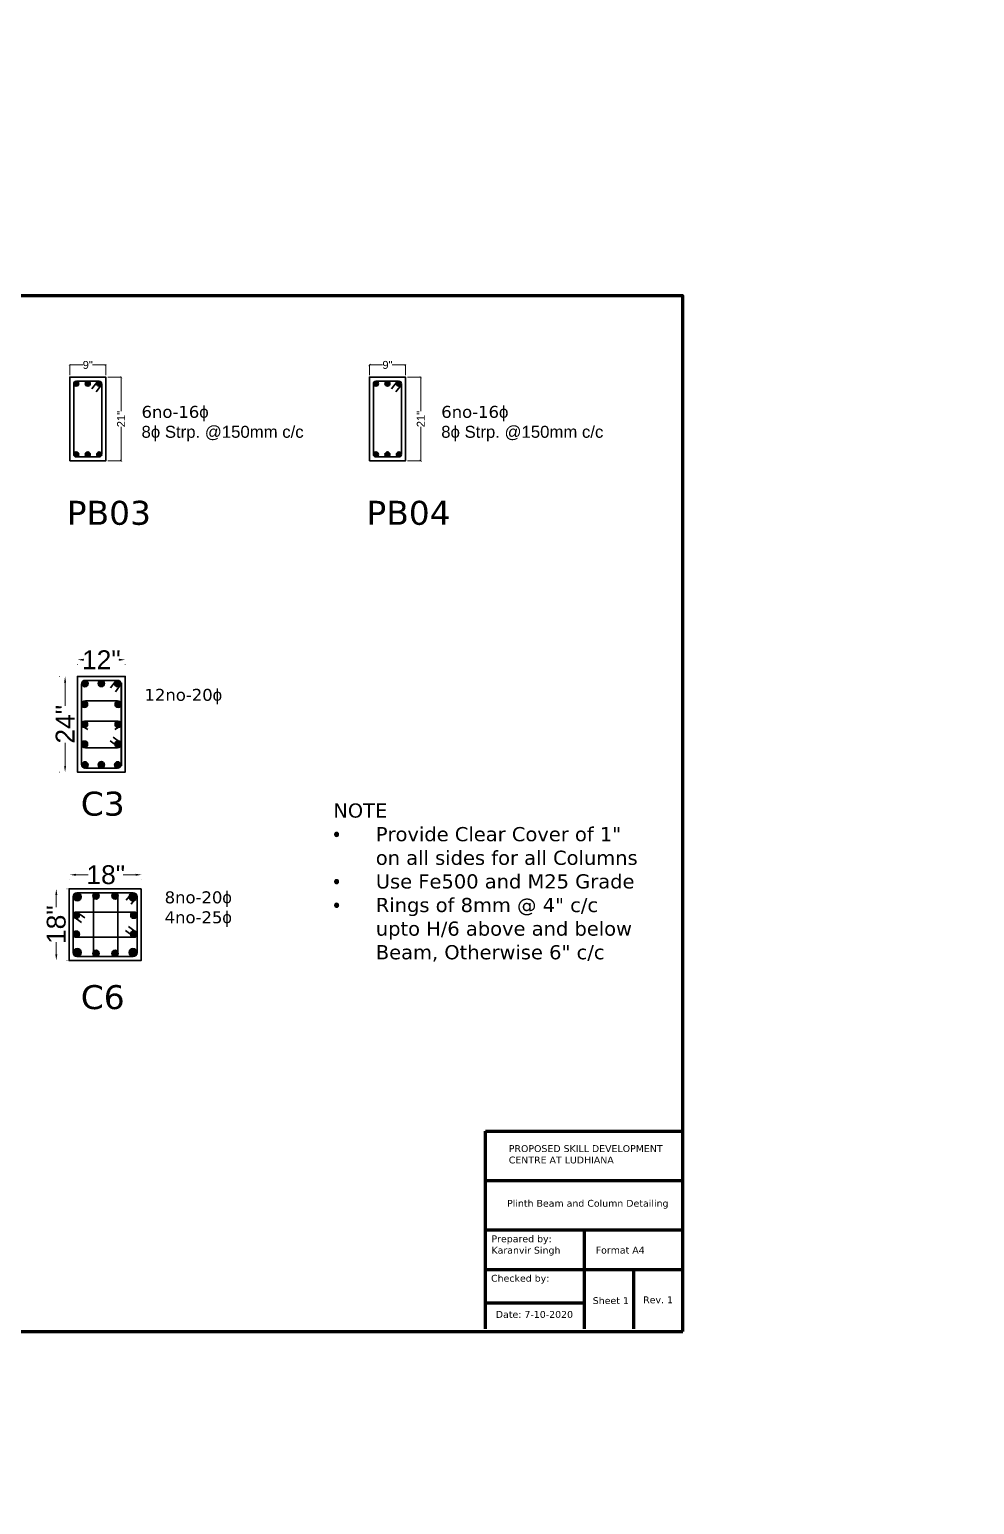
# Model space of a CAD drawing. Header units: feet. Extents: x -5357 to 123217, y -97269 to -8247.
# Drawn here: x 38826 to 39299, y -48645 to -47905 of the extents above; entities that cross this region are included whole.
import ezdxf

# ---------------------------------------------------------------- set-up
doc = ezdxf.new("R2010")
doc.units = ezdxf.units.FT
doc.header["$LTSCALE"] = 50.2
doc.header["$MEASUREMENT"] = 0
doc.header["$PDMODE"] = 3
for name, pattern in [('DASHED', [0.75, 0.5, -0.25]), ('DOT', [0.25, 0, -0.25]), ('PHANTOM2', [1.25, 0.625, -0.125, 0.125, -0.125, 0.125, -0.125])]:
    doc.linetypes.add(name, pattern=pattern)
doc.layers.get('0').update_dxf_attribs({"lineweight": 35})
for name, color, linetype, lineweight in [('drg seal', 250, 'Continuous', 120), ('Str Beam', 10, 'Continuous', 35), ('Str Column', 50, 'Continuous', 35), ('Str LBL', 3, 'Continuous', 35)]:
    doc.layers.add(name, color=color, linetype=linetype, lineweight=lineweight)
doc.layers.add('drg seal txt', color=7, linetype='Continuous')
doc.layers.add('Str grid', color=7, linetype='Continuous', true_color=0x17d337)
doc.layers.add('Str Slab', color=5, linetype='Continuous', lineweight=35, transparency=0.7)
doc.styles.add('2.2 INCH', font='arial.ttf', dxfattribs={"height": 2.2})
doc.styles.add('5.2 INCH', font='arial.ttf', dxfattribs={"height": 5.2})
doc.styles.get("Standard").update_dxf_attribs({"font": 'arial.ttf'})
doc.dimstyles.new('2.2 INCH', dxfattribs={"dimscale": 0, "dimtxt": 5.2, "dimasz": 3.1, "dimexe": 0.18, "dimexo": 1.063, "dimgap": 0.09, "dimtad": 0, "dimdec": 0, "dimzin": 0, "dimdsep": 46, "dimlunit": 4, "dimtxsty": '5.2 INCH', "dimcen": 0, "dimclrd": 230, "dimclre": 230, "dimclrt": 164, "dimadec": 0, "dimazin": 0, "dimtfac": 1, "dimtdec": 0, "dimtofl": 0, "dimtmove": 0, "dimatfit": 3, "dimfxl": 0.5, "dimtolj": 1, "dimtzin": 0, "dimlwd": 15, "dimlwe": 15, "dimarcsym": 0})
doc.dimstyles.new('Copy of Standard', dxfattribs={"dimscale": 40, "dimtxt": 0.25, "dimasz": 0.3, "dimexe": 0.18, "dimexo": 5, "dimgap": 0.09, "dimtad": 0, "dimtih": 1, "dimtoh": 1, "dimdec": 0, "dimzin": 0, "dimdsep": 46, "dimlunit": 4, "dimtxsty": 'Standard', "dimcen": 0.2, "dimse1": 1, "dimse2": 1, "dimadec": 0, "dimazin": 0, "dimtfac": 1, "dimtdec": 0, "dimtofl": 0, "dimtmove": 0, "dimatfit": 3, "dimfxl": 1, "dimtolj": 1, "dimtzin": 0, "dimarcsym": 0})
doc.dimstyles.get("Standard").update_dxf_attribs({"dimscale": 20, "dimtxt": 0.18, "dimasz": 0.18, "dimexe": 0.18, "dimexo": 0.0625, "dimgap": 0.09, "dimtad": 0, "dimtih": 1, "dimtoh": 1, "dimdec": 1, "dimzin": 0, "dimdsep": 46, "dimlunit": 3, "dimtxsty": 'Standard', "dimblk": 'ARCHTICK', "dimcen": 0.09, "dimadec": 0, "dimazin": 0, "dimtfac": 1, "dimtdec": 1, "dimtofl": 0, "dimtmove": 0, "dimatfit": 3, "dimfxl": 0.5, "dimfxlon": 1, "dimtolj": 1, "dimtzin": 0, "dimarcsym": 0})

# ---------------------------------------------------------------- blocks, each defined once
blk = doc.blocks.new('_ArchTick')
at = {"color": 0, "linetype": 'ByBlock', "const_width": 0.15}
blk.add_lwpolyline([(-0.5, -0.5), (0.5, 0.5)], dxfattribs=at)
blk = doc.blocks.new('*D667')
at = {"layer": 'Defpoints', "color": 0, "linetype": 'PHANTOM2', "transparency": 16777216}
for p in [(20512.25, -48224.1), (20512.25, -48350.1), (42253.55, -48350.1)]:
    blk.add_point(p, dxfattribs=at)
at = {"layer": 'Str grid', "color": 0, "linetype": 'PHANTOM2', "lineweight": -2, "transparency": 16777216}
for p, q in [((20512.25, -48224.1), (20512.25, -48278.4)), ((20512.25, -48350.1), (20512.25, -48295.81))]:
    blk.add_line(p, q, dxfattribs=at)
at = {"layer": 'Str grid', "color": 0, "linetype": 'PHANTOM2', "lineweight": -2, "transparency": 16777216, "xscale": 12, "yscale": 12, "zscale": 12}
for p, rotation in [((20512.25, -48224.1), 90), ((20512.25, -48350.1), 270)]:
    blk.add_blockref('_ArchTick', p, dxfattribs=dict(at, rotation=rotation))
at = {"layer": 'Str grid', "color": 0, "linetype": 'PHANTOM2', "transparency": 16777216, "insert": (20512.25, -48287.1), "char_height": 10, "attachment_point": 5}
blk.add_mtext('\\A1;10\'-6"', dxfattribs=at)
blk = doc.blocks.new('*D668')
at = {"layer": 'Defpoints', "color": 0, "linetype": 'PHANTOM2', "transparency": 16777216}
for p in [(20512.25, -48350.1), (20512.25, -48488.1), (42253.55, -48488.1)]:
    blk.add_point(p, dxfattribs=at)
at = {"layer": 'Str grid', "color": 0, "linetype": 'PHANTOM2', "lineweight": -2, "transparency": 16777216}
for p, q in [((20512.25, -48350.1), (20512.25, -48410.4)), ((20512.25, -48488.1), (20512.25, -48427.81))]:
    blk.add_line(p, q, dxfattribs=at)
at = {"layer": 'Str grid', "color": 0, "linetype": 'PHANTOM2', "lineweight": -2, "transparency": 16777216, "xscale": 12, "yscale": 12, "zscale": 12}
for p, rotation in [((20512.25, -48350.1), 90), ((20512.25, -48488.1), 270)]:
    blk.add_blockref('_ArchTick', p, dxfattribs=dict(at, rotation=rotation))
at = {"layer": 'Str grid', "color": 0, "linetype": 'PHANTOM2', "transparency": 16777216, "insert": (20512.25, -48419.1), "char_height": 10, "attachment_point": 5}
blk.add_mtext('\\A1;11\'-6"', dxfattribs=at)
blk = doc.blocks.new('*D669')
at = {"layer": 'Defpoints', "color": 0, "linetype": 'PHANTOM2', "transparency": 16777216}
for p in [(20512.25, -48488.1), (42253.55, -48488.1), (42253.55, -48544.03)]:
    blk.add_point(p, dxfattribs=at)
at = {"layer": 'Str grid', "color": 0, "linetype": 'PHANTOM2', "lineweight": -2, "transparency": 16777216}
for p, q in [((42253.55, -48488.1), (42253.55, -48507.36)), ((42253.55, -48544.03), (42253.55, -48524.77))]:
    blk.add_line(p, q, dxfattribs=at)
at = {"layer": 'Str grid', "color": 0, "linetype": 'PHANTOM2', "lineweight": -2, "transparency": 16777216, "xscale": 12, "yscale": 12, "zscale": 12}
for p, rotation in [((42253.55, -48488.1), 90), ((42253.55, -48544.03), 270)]:
    blk.add_blockref('_ArchTick', p, dxfattribs=dict(at, rotation=rotation))
at = {"layer": 'Str grid', "color": 0, "linetype": 'PHANTOM2', "transparency": 16777216, "insert": (42253.55, -48516.07), "char_height": 10, "attachment_point": 5}
blk.add_mtext('\\A1;4\'-8"', dxfattribs=at)
blk = doc.blocks.new('*D671')
at = {"layer": 'Defpoints', "color": 0, "linetype": 'PHANTOM2', "transparency": 16777216}
for p in [(20512.25, -48587.1), (20512.25, -48638.1), (42253.55, -48638.1)]:
    blk.add_point(p, dxfattribs=at)
at = {"layer": 'Str grid', "color": 0, "linetype": 'PHANTOM2', "lineweight": -2, "transparency": 16777216}
for p, q in [((20512.25, -48587.1), (20512.25, -48603.89)), ((20512.25, -48638.1), (20512.25, -48621.31))]:
    blk.add_line(p, q, dxfattribs=at)
at = {"layer": 'Str grid', "color": 0, "linetype": 'PHANTOM2', "lineweight": -2, "transparency": 16777216, "xscale": 12, "yscale": 12, "zscale": 12}
for p, rotation in [((20512.25, -48587.1), 90), ((20512.25, -48638.1), 270)]:
    blk.add_blockref('_ArchTick', p, dxfattribs=dict(at, rotation=rotation))
at = {"layer": 'Str grid', "color": 0, "linetype": 'PHANTOM2', "transparency": 16777216, "insert": (20512.25, -48612.6), "char_height": 10, "attachment_point": 5}
blk.add_mtext('\\A1;4\'-3"', dxfattribs=at)
blk = doc.blocks.new('*D766')
at = {"layer": 'Defpoints', "color": 0, "transparency": 16777216}
for p in [(38864.04, -48073.61), (38846.04, -48079.71), (38864.04, -48079.71)]:
    blk.add_point(p, dxfattribs=at)
at = {"layer": 'Str Beam', "color": 230, "lineweight": 15, "transparency": 16777216}
for p, q in [((38846.04, -48078.65), (38846.04, -48073.43)), ((38846.04, -48073.61), (38852.65, -48073.61)), ((38864.04, -48073.61), (38857.43, -48073.61)), ((38864.04, -48078.65), (38864.04, -48073.43))]:
    blk.add_line(p, q, dxfattribs=at)
at = {"layer": 'Str Beam', "color": 230, "lineweight": 15, "transparency": 16777216, "xscale": 1.1, "yscale": 1.1, "zscale": 1.1, "rotation": 180}
blk.add_blockref('_ArchTick', (38846.04, -48073.61), dxfattribs=at)
at = {"layer": 'Str Beam', "color": 230, "lineweight": 15, "transparency": 16777216, "xscale": 1.1, "yscale": 1.1, "zscale": 1.1}
blk.add_blockref('_ArchTick', (38864.04, -48073.61), dxfattribs=at)
at = {"layer": 'Str Beam', "color": 164, "transparency": 16777216, "insert": (38855.04, -48073.61), "char_height": 2.2, "attachment_point": 5, "style": '2.2 INCH'}
blk.add_mtext('\\A1;{\\H1.8182x;9"}', dxfattribs=at)
blk = doc.blocks.new('*D767')
at = {"layer": 'Defpoints', "color": 0, "transparency": 16777216}
for p in [(38864.04, -48079.71), (38871.74, -48079.71), (38864.04, -48121.71)]:
    blk.add_point(p, dxfattribs=at)
at = {"layer": 'Str Beam', "color": 230, "lineweight": 15, "transparency": 16777216}
for p, q in [((38865.1, -48079.71), (38871.92, -48079.71)), ((38871.74, -48079.71), (38871.74, -48096.74)), ((38871.74, -48121.71), (38871.74, -48104.69)), ((38865.1, -48121.71), (38871.92, -48121.71))]:
    blk.add_line(p, q, dxfattribs=at)
at = {"layer": 'Str Beam', "color": 230, "lineweight": 15, "transparency": 16777216, "xscale": 1.1, "yscale": 1.1, "zscale": 1.1}
for p, rotation in [((38871.74, -48079.71), 90), ((38871.74, -48121.71), 270)]:
    blk.add_blockref('_ArchTick', p, dxfattribs=dict(at, rotation=rotation))
at = {"layer": 'Str Beam', "color": 164, "transparency": 16777216, "insert": (38871.74, -48100.71), "char_height": 2.2, "attachment_point": 5, "rotation": 90, "style": '2.2 INCH'}
blk.add_mtext('\\A1;{\\H1.8182x;21"}', dxfattribs=at)
blk = doc.blocks.new('*D772')
at = {"layer": 'Defpoints', "color": 0, "linetype": 'Continuous', "transparency": 16777216}
for p in [(38873.86, -48221.35), (38849.86, -48224.88), (38873.86, -48224.88)]:
    blk.add_point(p, dxfattribs=at)
at = {"layer": 'Str Column', "color": 230, "linetype": 'DOT', "lineweight": 15, "transparency": 16777216}
for p, q in [((38849.86, -48223.82), (38849.86, -48221.17)), ((38873.86, -48223.82), (38873.86, -48221.17))]:
    blk.add_line(p, q, dxfattribs=at)
at = {"layer": 'Str Column', "color": 230, "lineweight": 15, "transparency": 16777216}
for p, q in [((38852.96, -48221.35), (38853.11, -48221.35)), ((38870.76, -48221.35), (38870.61, -48221.35))]:
    blk.add_line(p, q, dxfattribs=at)
at = {"layer": 'Str Column', "color": 230, "linetype": 'Continuous', "transparency": 16777216}
for points in [[(38852.96, -48220.83), (38852.96, -48221.86), (38849.86, -48221.35)], [(38870.76, -48220.83), (38870.76, -48221.86), (38873.86, -48221.35)]]:
    blk.add_solid(points, dxfattribs=at)
at = {"layer": 'Str Column', "color": 164, "linetype": 'Continuous', "transparency": 16777216, "insert": (38861.86, -48221.35), "char_height": 5.2, "attachment_point": 5, "style": '5.2 INCH'}
blk.add_mtext('\\A1;{\\H1.8182x;12"}', dxfattribs=at)
blk = doc.blocks.new('*D753')
at = {"layer": 'Defpoints', "color": 0, "linetype": 'Continuous', "transparency": 16777216}
for p in [(38839.67, -48229.67), (38839.67, -48277.67), (38843.7, -48277.67)]:
    blk.add_point(p, dxfattribs=at)
at = {"layer": 'Str Column', "color": 230, "linetype": 'DOT', "lineweight": 15, "transparency": 16777216}
for p, q in [((38840.73, -48229.67), (38843.88, -48229.67)), ((38840.73, -48277.67), (38843.88, -48277.67))]:
    blk.add_line(p, q, dxfattribs=at)
at = {"layer": 'Str Column', "color": 230, "lineweight": 15, "transparency": 16777216}
for p, q in [((38843.7, -48232.77), (38843.7, -48244.39)), ((38843.7, -48274.57), (38843.7, -48262.95))]:
    blk.add_line(p, q, dxfattribs=at)
at = {"layer": 'Str Column', "color": 230, "linetype": 'Continuous', "transparency": 16777216}
for points in [[(38843.19, -48232.77), (38844.22, -48232.77), (38843.7, -48229.67)], [(38843.19, -48274.57), (38844.22, -48274.57), (38843.7, -48277.67)]]:
    blk.add_solid(points, dxfattribs=at)
at = {"layer": 'Str Column', "color": 164, "linetype": 'Continuous', "transparency": 16777216, "insert": (38843.7, -48253.67), "char_height": 5.2, "attachment_point": 5, "rotation": 90, "style": '5.2 INCH'}
blk.add_mtext('\\A1;{\\H1.8182x;24"}', dxfattribs=at)
blk = doc.blocks.new('*D758')
at = {"layer": 'Defpoints', "color": 0, "linetype": 'Continuous', "transparency": 16777216}
for p in [(38846.08, -48329.13), (38846.08, -48332.75), (38882.08, -48332.75)]:
    blk.add_point(p, dxfattribs=at)
at = {"layer": 'Str Column', "color": 230, "linetype": 'DOT', "lineweight": 15, "transparency": 16777216}
for p, q in [((38846.08, -48331.68), (38846.08, -48328.95)), ((38882.08, -48331.68), (38882.08, -48328.95))]:
    blk.add_line(p, q, dxfattribs=at)
at = {"layer": 'Str Column', "color": 230, "lineweight": 15, "transparency": 16777216}
for p, q in [((38849.18, -48329.13), (38855.33, -48329.13)), ((38878.98, -48329.13), (38872.83, -48329.13))]:
    blk.add_line(p, q, dxfattribs=at)
at = {"layer": 'Str Column', "color": 230, "linetype": 'Continuous', "transparency": 16777216}
for points in [[(38849.18, -48328.62), (38849.18, -48329.65), (38846.08, -48329.13)], [(38878.98, -48328.62), (38878.98, -48329.65), (38882.08, -48329.13)]]:
    blk.add_solid(points, dxfattribs=at)
at = {"layer": 'Str Column', "color": 164, "linetype": 'Continuous', "transparency": 16777216, "insert": (38864.08, -48329.13), "char_height": 5.2, "attachment_point": 5, "style": '5.2 INCH'}
blk.add_mtext('\\A1;{\\H1.8182x;18"}', dxfattribs=at)
blk = doc.blocks.new('*D759')
at = {"layer": 'Defpoints', "color": 0, "linetype": 'Continuous', "transparency": 16777216}
for p in [(38845.74, -48336.12), (38839.3, -48372.12), (38845.74, -48372.12)]:
    blk.add_point(p, dxfattribs=at)
at = {"layer": 'Str Column', "color": 230, "linetype": 'DOT', "lineweight": 15, "transparency": 16777216}
for p, q in [((38844.67, -48336.12), (38839.12, -48336.12)), ((38844.67, -48372.12), (38839.12, -48372.12))]:
    blk.add_line(p, q, dxfattribs=at)
at = {"layer": 'Str Column', "color": 230, "lineweight": 15, "transparency": 16777216}
for p, q in [((38839.3, -48339.22), (38839.3, -48345.37)), ((38839.3, -48369.02), (38839.3, -48362.87))]:
    blk.add_line(p, q, dxfattribs=at)
at = {"layer": 'Str Column', "color": 230, "linetype": 'Continuous', "transparency": 16777216}
for points in [[(38838.79, -48339.22), (38839.82, -48339.22), (38839.3, -48336.12)], [(38838.79, -48369.02), (38839.82, -48369.02), (38839.3, -48372.12)]]:
    blk.add_solid(points, dxfattribs=at)
at = {"layer": 'Str Column', "color": 164, "linetype": 'Continuous', "transparency": 16777216, "insert": (38839.3, -48354.12), "char_height": 5.2, "attachment_point": 5, "rotation": 90, "style": '5.2 INCH'}
blk.add_mtext('\\A1;{\\H1.8182x;18"}', dxfattribs=at)
blk = doc.blocks.new('*D839')
at = {"layer": 'Defpoints', "color": 0, "transparency": 16777216}
for p in [(39014.17, -48073.61), (38996.17, -48079.71), (39014.17, -48079.71)]:
    blk.add_point(p, dxfattribs=at)
at = {"layer": 'Str Beam', "color": 230, "lineweight": 15, "transparency": 16777216}
for p, q in [((38996.17, -48078.65), (38996.17, -48073.43)), ((38996.17, -48073.61), (39002.78, -48073.61)), ((39014.17, -48073.61), (39007.56, -48073.61)), ((39014.17, -48078.65), (39014.17, -48073.43))]:
    blk.add_line(p, q, dxfattribs=at)
at = {"layer": 'Str Beam', "color": 230, "lineweight": 15, "transparency": 16777216, "xscale": 1.1, "yscale": 1.1, "zscale": 1.1, "rotation": 180}
blk.add_blockref('_ArchTick', (38996.17, -48073.61), dxfattribs=at)
at = {"layer": 'Str Beam', "color": 230, "lineweight": 15, "transparency": 16777216, "xscale": 1.1, "yscale": 1.1, "zscale": 1.1}
blk.add_blockref('_ArchTick', (39014.17, -48073.61), dxfattribs=at)
at = {"layer": 'Str Beam', "color": 164, "transparency": 16777216, "insert": (39005.17, -48073.61), "char_height": 2.2, "attachment_point": 5, "style": '2.2 INCH'}
blk.add_mtext('\\A1;{\\H1.8182x;9"}', dxfattribs=at)
blk = doc.blocks.new('*D840')
at = {"layer": 'Defpoints', "color": 0, "transparency": 16777216}
for p in [(39014.17, -48079.71), (39021.88, -48079.71), (39014.17, -48121.71)]:
    blk.add_point(p, dxfattribs=at)
at = {"layer": 'Str Beam', "color": 230, "lineweight": 15, "transparency": 16777216}
for p, q in [((39015.23, -48079.71), (39022.06, -48079.71)), ((39021.88, -48079.71), (39021.88, -48096.74)), ((39021.88, -48121.71), (39021.88, -48104.69)), ((39015.23, -48121.71), (39022.06, -48121.71))]:
    blk.add_line(p, q, dxfattribs=at)
at = {"layer": 'Str Beam', "color": 230, "lineweight": 15, "transparency": 16777216, "xscale": 1.1, "yscale": 1.1, "zscale": 1.1}
for p, rotation in [((39021.88, -48079.71), 90), ((39021.88, -48121.71), 270)]:
    blk.add_blockref('_ArchTick', p, dxfattribs=dict(at, rotation=rotation))
at = {"layer": 'Str Beam', "color": 164, "transparency": 16777216, "insert": (39021.88, -48100.71), "char_height": 2.2, "attachment_point": 5, "rotation": 90, "style": '2.2 INCH'}
blk.add_mtext('\\A1;{\\H1.8182x;21"}', dxfattribs=at)
blk = doc.blocks.new('*D860')
at = {"layer": 'Defpoints', "color": 0, "linetype": 'PHANTOM2', "ltscale": 150, "transparency": 16777216}
for p in [(20512.25, -47987.1), (42253.55, -47987.1), (20512.25, -48224.1)]:
    blk.add_point(p, dxfattribs=at)
at = {"layer": 'Str grid', "color": 0, "linetype": 'PHANTOM2', "lineweight": -2, "ltscale": 150, "transparency": 16777216}
for p, q in [((20512.25, -47987.1), (20512.25, -48096.9)), ((20512.25, -48224.1), (20512.25, -48114.31))]:
    blk.add_line(p, q, dxfattribs=at)
at = {"layer": 'Str grid', "color": 0, "linetype": 'PHANTOM2', "lineweight": -2, "ltscale": 150, "transparency": 16777216, "xscale": 12, "yscale": 12, "zscale": 12}
for p, rotation in [((20512.25, -47987.1), 90), ((20512.25, -48224.1), 270)]:
    blk.add_blockref('_ArchTick', p, dxfattribs=dict(at, rotation=rotation))
at = {"layer": 'Str grid', "color": 0, "linetype": 'PHANTOM2', "ltscale": 150, "transparency": 16777216, "insert": (20512.25, -48105.6), "char_height": 10, "attachment_point": 5}
blk.add_mtext('\\A1;19\'-9"', dxfattribs=at)
blk = doc.blocks.new('*D861')
at = {"layer": 'Defpoints', "color": 0, "linetype": 'PHANTOM2', "ltscale": 150, "transparency": 16777216}
for p in [(42253.55, -47912.1), (20512.25, -47987.1), (42253.55, -47987.1)]:
    blk.add_point(p, dxfattribs=at)
at = {"layer": 'Str LBL', "color": 0, "linetype": 'PHANTOM2', "lineweight": -2, "ltscale": 150, "transparency": 16777216}
for p, q in [((42253.55, -47912.1), (42253.55, -47940.89)), ((42253.55, -47987.1), (42253.55, -47958.31))]:
    blk.add_line(p, q, dxfattribs=at)
at = {"layer": 'Str LBL', "color": 0, "linetype": 'PHANTOM2', "lineweight": -2, "ltscale": 150, "transparency": 16777216, "xscale": 12, "yscale": 12, "zscale": 12}
for p, rotation in [((42253.55, -47912.1), 90), ((42253.55, -47987.1), 270)]:
    blk.add_blockref('_ArchTick', p, dxfattribs=dict(at, rotation=rotation))
at = {"layer": 'Str LBL', "color": 0, "linetype": 'PHANTOM2', "ltscale": 150, "transparency": 16777216, "insert": (42253.55, -47949.6), "char_height": 10, "attachment_point": 5}
blk.add_mtext('\\A1;6\'-3"', dxfattribs=at)
blk = doc.blocks.new('*D997')
at = {"layer": 'Defpoints', "color": 0, "linetype": 'PHANTOM2', "transparency": 16777216}
for p in [(16074.54, -48369.22), (16074.54, -48495.22), (42253.55, -48495.22)]:
    blk.add_point(p, dxfattribs=at)
at = {"layer": 'Str grid', "color": 0, "linetype": 'PHANTOM2', "lineweight": -2, "transparency": 16777216}
for p, q in [((16074.54, -48369.22), (16074.54, -48423.52)), ((16074.54, -48495.22), (16074.54, -48440.93))]:
    blk.add_line(p, q, dxfattribs=at)
at = {"layer": 'Str grid', "color": 0, "linetype": 'PHANTOM2', "lineweight": -2, "transparency": 16777216, "xscale": 12, "yscale": 12, "zscale": 12}
for p, rotation in [((16074.54, -48369.22), 90), ((16074.54, -48495.22), 270)]:
    blk.add_blockref('_ArchTick', p, dxfattribs=dict(at, rotation=rotation))
at = {"layer": 'Str grid', "color": 0, "linetype": 'PHANTOM2', "transparency": 16777216, "insert": (16074.54, -48432.22), "char_height": 10, "attachment_point": 5}
blk.add_mtext('\\A1;10\'-6"', dxfattribs=at)
blk = doc.blocks.new('*D998')
at = {"layer": 'Defpoints', "color": 0, "linetype": 'PHANTOM2', "transparency": 16777216}
for p in [(16074.54, -48495.22), (16074.54, -48633.22), (42253.55, -48633.22)]:
    blk.add_point(p, dxfattribs=at)
at = {"layer": 'Str grid', "color": 0, "linetype": 'PHANTOM2', "lineweight": -2, "transparency": 16777216}
for p, q in [((16074.54, -48495.22), (16074.54, -48555.52)), ((16074.54, -48633.22), (16074.54, -48572.93))]:
    blk.add_line(p, q, dxfattribs=at)
at = {"layer": 'Str grid', "color": 0, "linetype": 'PHANTOM2', "lineweight": -2, "transparency": 16777216, "xscale": 12, "yscale": 12, "zscale": 12}
for p, rotation in [((16074.54, -48495.22), 90), ((16074.54, -48633.22), 270)]:
    blk.add_blockref('_ArchTick', p, dxfattribs=dict(at, rotation=rotation))
at = {"layer": 'Str grid', "color": 0, "linetype": 'PHANTOM2', "transparency": 16777216, "insert": (16074.54, -48564.22), "char_height": 10, "attachment_point": 5}
blk.add_mtext('\\A1;11\'-6"', dxfattribs=at)
blk = doc.blocks.new('*D1000')
at = {"layer": 'Defpoints', "color": 0, "linetype": 'PHANTOM2', "ltscale": 150, "transparency": 16777216}
for p in [(16074.54, -48132.22), (42253.55, -48132.22), (16074.54, -48369.22)]:
    blk.add_point(p, dxfattribs=at)
at = {"layer": 'Str grid', "color": 0, "linetype": 'PHANTOM2', "lineweight": -2, "ltscale": 150, "transparency": 16777216}
for p, q in [((16074.54, -48132.22), (16074.54, -48242.02)), ((16074.54, -48369.22), (16074.54, -48259.43))]:
    blk.add_line(p, q, dxfattribs=at)
at = {"layer": 'Str grid', "color": 0, "linetype": 'PHANTOM2', "lineweight": -2, "ltscale": 150, "transparency": 16777216, "xscale": 12, "yscale": 12, "zscale": 12}
for p, rotation in [((16074.54, -48132.22), 90), ((16074.54, -48369.22), 270)]:
    blk.add_blockref('_ArchTick', p, dxfattribs=dict(at, rotation=rotation))
at = {"layer": 'Str grid', "color": 0, "linetype": 'PHANTOM2', "ltscale": 150, "transparency": 16777216, "insert": (16074.54, -48250.72), "char_height": 10, "attachment_point": 5}
blk.add_mtext('\\A1;19\'-9"', dxfattribs=at)
blk = doc.blocks.new('*D1001')
at = {"layer": 'Defpoints', "color": 0, "linetype": 'PHANTOM2', "ltscale": 150, "transparency": 16777216}
for p in [(42253.55, -48057.22), (16074.54, -48132.22), (42253.55, -48132.22)]:
    blk.add_point(p, dxfattribs=at)
at = {"layer": 'Str LBL', "color": 0, "linetype": 'PHANTOM2', "lineweight": -2, "ltscale": 150, "transparency": 16777216}
for p, q in [((42253.55, -48057.22), (42253.55, -48086.02)), ((42253.55, -48132.22), (42253.55, -48103.43))]:
    blk.add_line(p, q, dxfattribs=at)
at = {"layer": 'Str LBL', "color": 0, "linetype": 'PHANTOM2', "lineweight": -2, "ltscale": 150, "transparency": 16777216, "xscale": 12, "yscale": 12, "zscale": 12}
for p, rotation in [((42253.55, -48057.22), 90), ((42253.55, -48132.22), 270)]:
    blk.add_blockref('_ArchTick', p, dxfattribs=dict(at, rotation=rotation))
at = {"layer": 'Str LBL', "color": 0, "linetype": 'PHANTOM2', "lineweight": 20, "ltscale": 150, "transparency": 16777216, "insert": (42253.55, -48094.72), "char_height": 10, "attachment_point": 5}
blk.add_mtext('\\A1;6\'-3"', dxfattribs=at)
blk = doc.blocks.new('*D1177')
at = {"layer": 'Defpoints', "color": 0, "linetype": 'PHANTOM2', "ltscale": 150, "transparency": 16777216}
for p in [(16074.54, -48057.22), (42253.55, -48057.22), (16074.54, -48132.22)]:
    blk.add_point(p, dxfattribs=at)
at = {"layer": 'Str grid', "color": 0, "linetype": 'PHANTOM2', "lineweight": -2, "ltscale": 150, "transparency": 16777216}
for p, q in [((16074.54, -48057.22), (16074.54, -48086.02)), ((16074.54, -48132.22), (16074.54, -48103.43))]:
    blk.add_line(p, q, dxfattribs=at)
at = {"layer": 'Str grid', "color": 0, "linetype": 'PHANTOM2', "lineweight": -2, "ltscale": 150, "transparency": 16777216, "xscale": 12, "yscale": 12, "zscale": 12}
for p, rotation in [((16074.54, -48057.22), 90), ((16074.54, -48132.22), 270)]:
    blk.add_blockref('_ArchTick', p, dxfattribs=dict(at, rotation=rotation))
at = {"layer": 'Str grid', "color": 0, "linetype": 'PHANTOM2', "ltscale": 150, "transparency": 16777216, "insert": (16074.54, -48094.72), "char_height": 10, "attachment_point": 5}
blk.add_mtext('\\A1;6\'-3"', dxfattribs=at)
blk = doc.blocks.new('*D1181')
at = {"layer": 'Defpoints', "color": 0, "linetype": 'PHANTOM2', "ltscale": 150, "transparency": 16777216}
for p in [(20512.25, -47912.1), (42253.55, -47912.1), (20512.25, -47987.1)]:
    blk.add_point(p, dxfattribs=at)
at = {"layer": 'Str grid', "color": 0, "linetype": 'PHANTOM2', "lineweight": -2, "ltscale": 150, "transparency": 16777216}
for p, q in [((20512.25, -47912.1), (20512.25, -47940.89)), ((20512.25, -47987.1), (20512.25, -47958.31))]:
    blk.add_line(p, q, dxfattribs=at)
at = {"layer": 'Str grid', "color": 0, "linetype": 'PHANTOM2', "lineweight": -2, "ltscale": 150, "transparency": 16777216, "xscale": 12, "yscale": 12, "zscale": 12}
for p, rotation in [((20512.25, -47912.1), 90), ((20512.25, -47987.1), 270)]:
    blk.add_blockref('_ArchTick', p, dxfattribs=dict(at, rotation=rotation))
at = {"layer": 'Str grid', "color": 0, "linetype": 'PHANTOM2', "ltscale": 150, "transparency": 16777216, "insert": (20512.25, -47949.6), "char_height": 10, "attachment_point": 5}
blk.add_mtext('\\A1;6\'-3"', dxfattribs=at)

msp = doc.modelspace()

# ---------------------------------------------------------------- hatches: boundary and pattern name
at = {"layer": 'Str Beam'}
h = msp.add_hatch(color=256, dxfattribs=at)
h.dxf.hatch_style = 1
h.paths.add_polyline_path([(38848.03904, -48082.97099, 1), (38850.55504, -48082.97099, 1)])
h = msp.add_hatch(color=256, dxfattribs=at)
h.dxf.hatch_style = 1
h.paths.add_polyline_path([(38853.79708, -48082.97099, 1), (38856.31308, -48082.97099, 1)])
h = msp.add_hatch(color=256, dxfattribs=at)
h.dxf.hatch_style = 1
h.paths.add_polyline_path([(38859.52971, -48082.97099, 1), (38862.04571, -48082.97099, 1)])
h = msp.add_hatch(color=256, dxfattribs=at)
h.dxf.hatch_style = 1
h.paths.add_polyline_path([(38998.1694, -48082.97099, 1), (39000.6854, -48082.97099, 1)])
h = msp.add_hatch(color=256, dxfattribs=at)
h.dxf.hatch_style = 1
h.paths.add_polyline_path([(39003.92745, -48082.97099, 1), (39006.44345, -48082.97099, 1)])
h = msp.add_hatch(color=256, dxfattribs=at)
h.dxf.hatch_style = 1
h.paths.add_polyline_path([(39009.66007, -48082.97099, 1), (39012.17607, -48082.97099, 1)])
h = msp.add_hatch(color=256, dxfattribs=at)
h.dxf.hatch_style = 1
h.paths.add_polyline_path([(38848.03904, -48118.45499, 1), (38850.55504, -48118.45499, 1)])
h = msp.add_hatch(color=256, dxfattribs=at)
h.dxf.hatch_style = 1
h.paths.add_polyline_path([(38853.79708, -48118.45499, 1), (38856.31308, -48118.45499, 1)])
h = msp.add_hatch(color=256, dxfattribs=at)
h.dxf.hatch_style = 1
h.paths.add_polyline_path([(38859.52971, -48118.45499, 1), (38862.04571, -48118.45499, 1)])
h = msp.add_hatch(color=256, dxfattribs=at)
h.dxf.hatch_style = 1
h.paths.add_polyline_path([(38998.1694, -48118.45499, 1), (39000.6854, -48118.45499, 1)])
h = msp.add_hatch(color=256, dxfattribs=at)
h.dxf.hatch_style = 1
h.paths.add_polyline_path([(39003.92745, -48118.45499, 1), (39006.44345, -48118.45499, 1)])
h = msp.add_hatch(color=256, dxfattribs=at)
h.dxf.hatch_style = 1
h.paths.add_polyline_path([(39009.66007, -48118.45499, 1), (39012.17607, -48118.45499, 1)])
at = {"layer": 'Str Slab', "linetype": 'DASHED', "transparency": 33554687}
h = msp.add_hatch(color=1, dxfattribs=at)
h.dxf.hatch_style = 1
h.paths.add_polyline_path([(38855.22752, -48233.29363, 1), (38852.07792, -48233.29363, 1)])
h = msp.add_hatch(color=1, dxfattribs=at)
h.dxf.hatch_style = 1
h.paths.add_polyline_path([(38863.43299, -48233.2445, 1), (38860.28339, -48233.2445, 1)])
h = msp.add_hatch(color=1, dxfattribs=at)
h.dxf.hatch_style = 1
h.paths.add_polyline_path([(38868.48885, -48233.29363, 1), (38871.63845, -48233.29363, 1)])
h = msp.add_hatch(color=1, dxfattribs=at)
h.dxf.hatch_style = 1
h.paths.add_polyline_path([(38855.00779, -48243.6697, 1), (38851.85819, -48243.6697, 1)])
h = msp.add_hatch(color=1, dxfattribs=at)
h.dxf.hatch_style = 1
h.paths.add_polyline_path([(38868.70859, -48243.6697, 1), (38871.85819, -48243.6697, 1)])
h = msp.add_hatch(color=1, dxfattribs=at)
h.dxf.hatch_style = 1
h.paths.add_polyline_path([(38855.00779, -48253.6697, 1), (38851.85819, -48253.6697, 1)])
h = msp.add_hatch(color=1, dxfattribs=at)
h.dxf.hatch_style = 1
h.paths.add_polyline_path([(38868.70859, -48253.6697, 1), (38871.85819, -48253.6697, 1)])
h = msp.add_hatch(color=1, dxfattribs=at)
h.dxf.hatch_style = 1
h.paths.add_polyline_path([(38855.00779, -48263.6697, 1), (38851.85819, -48263.6697, 1)])
h = msp.add_hatch(color=1, dxfattribs=at)
h.dxf.hatch_style = 1
h.paths.add_polyline_path([(38868.70859, -48263.6697, 1), (38871.85819, -48263.6697, 1)])
h = msp.add_hatch(color=1, dxfattribs=at)
h.dxf.hatch_style = 1
h.paths.add_polyline_path([(38855.22752, -48274.04578, 1), (38852.07792, -48274.04578, 1)])
h = msp.add_hatch(color=1, dxfattribs=at)
h.dxf.hatch_style = 1
h.paths.add_polyline_path([(38863.43299, -48273.99665, 1), (38860.28339, -48273.99665, 1)])
h = msp.add_hatch(color=1, dxfattribs=at)
h.dxf.hatch_style = 1
h.paths.add_polyline_path([(38868.48885, -48274.04578, 1), (38871.63845, -48274.04578, 1)])
h = msp.add_hatch(color=1, dxfattribs=at)
h.dxf.hatch_style = 1
h.paths.add_polyline_path([(38851.74658, -48340.16517, 1), (38847.80958, -48340.16517, 1)])
h = msp.add_hatch(color=1, dxfattribs=at)
h.dxf.hatch_style = 1
h.paths.add_polyline_path([(38857.65128, -48339.7025, 1), (38860.80088, -48339.7025, 1)])
h = msp.add_hatch(color=1, dxfattribs=at)
h.dxf.hatch_style = 1
h.paths.add_polyline_path([(38867.17593, -48339.7025, 1), (38870.32553, -48339.7025, 1)])
h = msp.add_hatch(color=1, dxfattribs=at)
h.dxf.hatch_style = 1
h.paths.add_polyline_path([(38879.66211, -48340.16517, 1), (38875.72511, -48340.16517, 1)])
h = msp.add_hatch(color=1, dxfattribs=at)
h.dxf.hatch_style = 1
h.paths.add_polyline_path([(38850.88544, -48349.35572, 1), (38847.73584, -48349.35572, 1)])
h = msp.add_hatch(color=1, dxfattribs=at)
h.dxf.hatch_style = 1
h.paths.add_polyline_path([(38876.58624, -48349.35572, 1), (38879.73584, -48349.35572, 1)])
h = msp.add_hatch(color=1, dxfattribs=at)
h.dxf.hatch_style = 1
h.paths.add_polyline_path([(38850.88544, -48358.88038, 1), (38847.73584, -48358.88038, 1)])
h = msp.add_hatch(color=1, dxfattribs=at)
h.dxf.hatch_style = 1
h.paths.add_polyline_path([(38876.58624, -48358.88038, 1), (38879.73584, -48358.88038, 1)])
h = msp.add_hatch(color=1, dxfattribs=at)
h.dxf.hatch_style = 1
h.paths.add_polyline_path([(38851.74658, -48368.07093, 1), (38847.80958, -48368.07093, 1)])
h = msp.add_hatch(color=1, dxfattribs=at)
h.dxf.hatch_style = 1
h.paths.add_polyline_path([(38860.80088, -48368.5529, 1), (38857.65128, -48368.5529, 1)])
h = msp.add_hatch(color=1, dxfattribs=at)
h.dxf.hatch_style = 1
h.paths.add_polyline_path([(38870.32553, -48368.5529, 1), (38867.17593, -48368.5529, 1)])
h = msp.add_hatch(color=1, dxfattribs=at)
h.dxf.hatch_style = 1
h.paths.add_polyline_path([(38879.66211, -48368.07093, 1), (38875.72511, -48368.07093, 1)])

# ---------------------------------------------------------------- linework, layer by layer
at = {"layer": 'drg seal', "lineweight": 70}
for p, q in [((39054.21691, -48457.65955), (39153.21749, -48457.65955)), ((39054.31035, -48556.66014), (39054.31035, -48457.65955)), ((39054.21691, -48482.4097), (39153.21749, -48482.4097)), ((39054.21691, -48507.15984), (39153.21749, -48507.15984)), ((39103.7172, -48507.15984), (39103.7172, -48556.66014)), ((39054.31035, -48526.95996), (39153.21749, -48526.95996)), ((39128.46735, -48526.95996), (39128.46735, -48556.66014)), ((39054.56103, -48543.63404), (39104.06132, -48543.63404))]:
    msp.add_line(p, q, dxfattribs=at)
msp.add_lwpolyline([(39153.21749, -48558.01666), (39153.21749, -48038.94988), (38466.88625, -48038.94988), (38466.88625, -48558.01666), (39153.12405, -48558.01666)], dxfattribs=at)
at = {"layer": 'Str Beam'}
for p, q in [((38855.03904, -48081.71299), (38849.61304, -48081.71299)), ((38855.03904, -48081.71299), (38860.46504, -48081.71299)), ((38860.08299, -48081.7704), (38857.15628, -48085.56132)), ((39005.16941, -48081.71299), (38999.74341, -48081.71299)), ((39005.16941, -48081.71299), (39010.59541, -48081.71299)), ((39010.21335, -48081.7704), (39007.28664, -48085.56132)), ((38848.03904, -48083.28699), (38848.03904, -48118.13899)), ((38862.01962, -48083.53419), (38859.26494, -48087.10229)), ((38862.03904, -48083.28699), (38862.03904, -48118.13899)), ((38998.16941, -48083.28699), (38998.16941, -48118.13899)), ((39012.14999, -48083.53419), (39009.3953, -48087.10229)), ((39012.16941, -48083.28699), (39012.16941, -48118.13899)), ((38860.46504, -48119.71299), (38849.64512, -48119.71299)), ((38860.46504, -48119.71299), (38849.64512, -48119.71299)), ((39010.59541, -48119.71299), (38999.77549, -48119.71299)), ((39010.59541, -48119.71299), (38999.77549, -48119.71299)), ((38869.33843, -48231.6697), (38866.41171, -48235.46063)), ((38871.83096, -48233.48996), (38868.90351, -48237.38438)), ((38866.29228, -48261.92485), (38870.18669, -48264.8523)), ((38867.76957, -48260.12103), (38871.66399, -48263.04848)), ((38877.21608, -48338.11805), (38874.28937, -48341.90897)), ((38879.70862, -48339.93831), (38876.78117, -48343.83273)), ((38849.64505, -48347.81684), (38853.53947, -48350.74429)), ((38848.0664, -48350.144), (38851.96082, -48353.07145)), ((38875.49955, -48355.08015), (38879.39397, -48358.0076)), ((38873.91281, -48357.03699), (38877.80723, -48359.96444))]:
    msp.add_line(p, q, dxfattribs=at)
for centre in [(38849.29704, -48082.97099), (38855.05508, -48082.97099), (38860.78771, -48082.97099), (38999.4274, -48082.97099), (39005.18545, -48082.97099), (39010.91807, -48082.97099), (38849.29704, -48118.45499), (38855.05508, -48118.45499), (38860.78771, -48118.45499), (38999.4274, -48118.45499), (39005.18545, -48118.45499), (39010.91807, -48118.45499)]:
    msp.add_circle(centre, 1.258, dxfattribs=at)
at = {"layer": 'Str Column', "color": 1, "linetype": 'Continuous'}
for p, q in [((38853.43299, -48252.0949), (38870.28339, -48252.0949)), ((38855.09955, -48256.23321), (38853.43299, -48255.2445)), ((38868.61683, -48256.23321), (38870.28339, -48255.2445)), ((38849.31064, -48360.45518), (38878.16104, -48360.45518))]:
    msp.add_line(p, q, dxfattribs=at)
at = {"layer": 'Str Column'}
for points in [[(38846.03904, -48121.71299), (38864.03904, -48121.71299), (38864.03904, -48079.71299), (38846.03904, -48079.71299)], [(38996.16941, -48121.71299), (39014.16941, -48121.71299), (39014.16941, -48079.71299), (38996.16941, -48079.71299)]]:
    msp.add_lwpolyline(points, close=True, dxfattribs=at)
at = {"layer": 'Str Column', "linetype": 'Continuous'}
for points in [[(38873.85819, -48253.6697), (38873.85819, -48277.6697), (38849.85819, -48277.6697), (38849.85819, -48253.6697), (38849.85819, -48229.6697), (38873.85819, -48229.6697)], [(38881.73584, -48336.11805), (38881.73584, -48372.11805), (38845.73584, -48372.11805), (38845.73584, -48336.11805)]]:
    msp.add_lwpolyline(points, close=True, dxfattribs=at)
at = {"layer": 'Str Column', "color": 1, "linetype": 'Continuous'}
for points in [[(38871.85819, -48253.6697), (38871.85819, -48273.6697, -0.414213562), (38869.85819, -48275.6697), (38853.85819, -48275.6697, -0.414213562), (38851.85819, -48273.6697), (38851.85819, -48253.6697), (38851.85819, -48233.6697, -0.414213562), (38853.85819, -48231.6697), (38869.85819, -48231.6697, -0.414213562), (38871.85819, -48233.6697)], [(38871.85819, -48253.6697), (38871.85819, -48273.6697, -0.414213562), (38869.85819, -48275.6697), (38853.85819, -48275.6697, -0.414213562), (38851.85819, -48273.6697), (38851.85819, -48253.6697), (38851.85819, -48233.6697, -0.414213562), (38853.85819, -48231.6697), (38869.85819, -48231.6697, -0.414213562), (38871.85819, -48233.6697)], [(38879.73584, -48340.11805, 0.414213562), (38877.73584, -48338.11805), (38849.73584, -48338.11805, 0.414213562), (38847.73584, -48340.11805), (38847.73584, -48368.11805, 0.414213562), (38849.73584, -48370.11805), (38877.73584, -48370.11805, 0.414213562), (38879.73584, -48368.11805)], [(38860.00501, -48370.11805), (38868.04926, -48370.11805, 0.414213562), (38870.04926, -48368.11805), (38870.04926, -48340.11805, 0.414213562), (38868.04926, -48338.11805), (38860.00501, -48338.11805, 0.414213562), (38858.00501, -48340.11805), (38858.00501, -48368.11805, 0.414213562)]]:
    msp.add_lwpolyline(points, format="xyb", close=True, dxfattribs=at)
for points in [[(38851.89701, -48233.38064), (38851.89701, -48243.46246), (38851.89701, -48263.46246, 0.414213562), (38853.89701, -48265.46246), (38869.89701, -48265.46246, 0.414213562), (38871.89701, -48263.46246), (38871.89701, -48243.46246), (38871.89701, -48232.92713)], [(38851.89701, -48274.06187), (38851.89701, -48263.98005), (38851.89701, -48243.98005, -0.414213562), (38853.89701, -48241.98005), (38869.89701, -48241.98005, -0.414213562), (38871.89701, -48243.98005), (38871.89701, -48263.98005), (38871.89701, -48274.51538)], [(38878.64111, -48359.60857, 0.282440318), (38879.73584, -48357.82518), (38879.73584, -48349.78092, 0.414213562), (38877.73584, -48347.78092), (38849.73584, -48347.78092, 0.414213562), (38847.73584, -48349.78092), (38847.73584, -48357.82518, 0.414213562), (38849.73584, -48359.82518)]]:
    msp.add_lwpolyline(points, format="xyb", dxfattribs=at)
at = {"layer": 'Str Slab', "color": 1, "linetype": 'Continuous'}
for centre, radius in [((38853.65272, -48233.29363), 1.5748), ((38861.85819, -48233.2445), 1.5748), ((38870.06365, -48233.29363), 1.5748), ((38853.43299, -48243.6697), 1.5748), ((38870.28339, -48243.6697), 1.5748), ((38853.43299, -48253.6697), 1.5748), ((38870.28339, -48253.6697), 1.5748), ((38853.43299, -48263.6697), 1.5748), ((38870.28339, -48263.6697), 1.5748), ((38853.65272, -48274.04578), 1.5748), ((38861.85819, -48273.99665), 1.5748), ((38870.06365, -48274.04578), 1.5748), ((38849.77808, -48340.16517), 1.9685), ((38859.22608, -48339.7025), 1.5748), ((38868.75073, -48339.7025), 1.5748), ((38877.69361, -48340.16517), 1.9685), ((38849.31064, -48349.35572), 1.5748), ((38878.16104, -48349.35572), 1.5748), ((38849.31064, -48358.88038), 1.5748), ((38878.16104, -48358.88038), 1.5748), ((38849.77808, -48368.07093), 1.9685), ((38859.22608, -48368.5529), 1.5748), ((38868.75073, -48368.5529), 1.5748), ((38877.69361, -48368.07093), 1.9685)]:
    msp.add_circle(centre, radius, dxfattribs=at)

# ---------------------------------------------------------------- texts
at = {"layer": 'drg seal txt', "lineweight": 53, "char_height": 6, "attachment_point": 1}
for s, insert in [('{\\fVerdana|b0|i0|c0|p34;6no-16}ϕ\\P8ϕ Strp. @150mm c/c', (38881.99107, -48094.10734)), ('{\\fVerdana|b0|i0|c0|p34;6no-16}ϕ\\P8ϕ Strp. @150mm c/c', (39032.12143, -48094.10734)), ('{\\fVerdana|b0|i0|c0|p34;12no-20}ϕ', (38883.46533, -48235.93247)), ('{\\fVerdana|b0|i0|c0|p34;8no-20}ϕ{\\fVerdana|b0|i0|c0|p34;\\P4no-25}ϕ', (38893.57121, -48337.42187))]:
    msp.add_mtext(s, dxfattribs=dict(at, insert=insert))
at = {"layer": 'drg seal txt', "lineweight": 53, "insert": (38978.05036, -48293.37101), "char_height": 7.1, "width": 152.4941135, "attachment_point": 1}
msp.add_mtext('\\pi-21.3,l21.3,t21.3;{\\fVerdana|b0|i0|c0|p34;NOTE\\P\\fSymbol|b0|i0|c2|p18;·^I\\fVerdana|b0|i0|c0|p34;Provide Clear Cover of 1" on all sides for all Columns\\P\\fSymbol|b0|i0|c2|p18;·^I\\fVerdana|b0|i0|c0|p34;Use Fe500 and M25 Grade\\P\\fSymbol|b0|i0|c2|p18;·^I\\fVerdana|b0|i0|c0|p34;Rings of 8mm @ 4" c/c upto H/6 above and below Beam, Otherwise 6" c/c}', dxfattribs=at)
at = {"layer": 'drg seal txt', "attachment_point": 1}
for s, insert, char_height, width in [('{\\fVerdana|b0|i0|c0|p34;PROPOSED SKILL DEVELOPMENT\\PCENTRE AT LUDHIANA}', (39065.95815, -48464.63831), 3.4320202, 603.4989807), ('{\\fPunjabi|b0|i0|c0|p2;°}', (39076.07245, -48466.8173), 1.4666753, 928.4599703), ('{\\fVerdana|b0|i0|c0|p34;Plinth Beam and Column Detailing}', (39065.07355, -48492.05278), 3.4320202, 603.4989807), ('{\\fVerdana|b0|i0|c0|p34;Prepared by:\\PKaranvir Singh}', (39057.26987, -48509.85906), 3.4320202, 603.4989807), ('{\\fVerdana|b0|i0|c0|p34;Format A4}', (39109.48055, -48515.53286), 3.4320202, 603.4989807), ('{\\fVerdana|b0|i0|c0|p34;Checked by:}', (39057.06579, -48529.6349), 3.4320202, 603.4989807), ('{\\fVerdana|b0|i0|c0|p34;Rev. 1}', (39133.26598, -48540.44381), 3.4320202, 603.4989807), ('{\\fVerdana|b0|i0|c0|p34;Date: 7-10-2020}', (39059.45684, -48547.75149), 3.4320202, 603.4989807), ('{\\fVerdana|b0|i0|c0|p34;Sheet 1}', (39108.02752, -48540.83527), 3.4320202, 603.4989807)]:
    msp.add_mtext(s, dxfattribs=dict(at, insert=insert, char_height=char_height, width=width))
at = {"layer": 'Str LBL', "char_height": 12, "width": 56.3552661, "attachment_point": 1}
for s, insert in [('{\\fVerdana|b0|i0|c0|p34;PB03}', (38844.53787, -48141.69364)), ('{\\fVerdana|b0|i0|c0|p34;PB04}', (38994.66823, -48141.69364))]:
    msp.add_mtext(s, dxfattribs=dict(at, insert=insert))
at = {"layer": 'Str LBL', "color": 3, "char_height": 12, "width": 56.3552661, "attachment_point": 1}
for s, insert in [('{\\fVerdana|b0|i0|c0|p34;C3}', (38851.56552, -48287.48042)), ('{\\fVerdana|b0|i0|c0|p34;C6}', (38851.56672, -48384.42783))]:
    msp.add_mtext(s, dxfattribs=dict(at, insert=insert))

# ---------------------------------------------------------------- dimensions: what is measured, and where the dimension line sits
at = {"layer": 'Str Beam'}
for base, p1, p2, picture, middle in [((38864.03904, -48073.61102), (38846.03904, -48079.71299), (38864.03904, -48079.71299), '*D766', (38855.03904, -48073.61102)), ((39014.16941, -48073.61102), (38996.16941, -48079.71299), (39014.16941, -48079.71299), '*D839', (39005.16941, -48073.61102))]:
    dim = msp.add_linear_dim(base=base, p1=p1, p2=p2, text='{\\H1.8182x;9"}', dimstyle='Standard', override={"dimscale": 1, "dimtxt": 2.2, "dimasz": 1.1, "dimexo": 1.063, "dimtih": 0, "dimtoh": 0, "dimtxsty": '2.2 INCH', "dimcen": 0, "dimclrd": 230, "dimclre": 230, "dimclrt": 164, "dimfxl": 15, "dimtfillclr": 2, "dimlwd": 15, "dimlwe": 15}, dxfattribs=at)
    dim.commit()
    dim.dimension.update_dxf_attribs({"geometry": picture, "text_midpoint": middle})
for base, p1, p2, picture, middle in [((38871.74486, -48079.71299), (38864.03904, -48121.71299), (38864.03904, -48079.71299), '*D767', (38871.74486, -48100.71299)), ((39021.87523, -48079.71299), (39014.16941, -48121.71299), (39014.16941, -48079.71299), '*D840', (39021.87523, -48100.71299))]:
    dim = msp.add_linear_dim(base=base, p1=p1, p2=p2, angle=90, text='{\\H1.8182x;21"}', dimstyle='Standard', override={"dimscale": 1, "dimtxt": 2.2, "dimasz": 1.1, "dimexo": 1.063, "dimtih": 0, "dimtoh": 0, "dimtxsty": '2.2 INCH', "dimcen": 0, "dimclrd": 230, "dimclre": 230, "dimclrt": 164, "dimfxl": 15, "dimtfillclr": 2, "dimlwd": 15, "dimlwe": 15}, dxfattribs=at)
    dim.commit()
    dim.dimension.update_dxf_attribs({"geometry": picture, "text_midpoint": middle})
at = {"layer": 'Str Column', "color": 3, "linetype": 'Continuous'}
for base, p1, p2, text, picture, middle in [((38873.85819, -48221.34577), (38849.85819, -48224.88023), (38873.85819, -48224.88023), '{\\H1.8182x;12"}', '*D772', (38861.85819, -48221.34577)), ((38846.08016, -48329.13465), (38882.08016, -48332.74701), (38846.08016, -48332.74701), '{\\H1.8182x;18"}', '*D758', (38864.08016, -48329.13465))]:
    dim = msp.add_linear_dim(base=base, p1=p1, p2=p2, text=text, dimstyle='2.2 INCH', override={"dimscale": 1}, dxfattribs=at)
    dim.commit()
    dim.dimension.update_dxf_attribs({"geometry": picture, "text_midpoint": middle})
dim = msp.add_linear_dim(base=(38843.70428, -48277.6697), p1=(38839.66717, -48229.6697), p2=(38839.66717, -48277.6697), angle=90, text='{\\H1.8182x;24"}', dimstyle='2.2 INCH', override={"dimscale": 1}, dxfattribs=at)
dim.commit()
dim.dimension.update_dxf_attribs({"geometry": '*D753', "text_midpoint": (38843.70428, -48253.6697)})
dim = msp.add_linear_dim(base=(38839.30462, -48372.11805), p1=(38845.73584, -48336.11805), p2=(38845.73584, -48372.11805), angle=90, text='{\\H1.8182x;18"}', dimstyle='2.2 INCH', override={"dimscale": 1}, dxfattribs=at)
dim.commit()
dim.dimension.update_dxf_attribs({"geometry": '*D759', "text_midpoint": (38839.30462, -48354.11805), "dimtype": 160})
at = {"layer": 'Str grid', "color": 0, "linetype": 'PHANTOM2', "ltscale": 150}
for base, p1, p2, picture, middle in [((20512.24819, -47912.10397), (20512.24819, -47987.10377), (42253.55418, -47912.10397), '*D1181', (20512.24819, -47949.60387)), ((20512.24819, -47987.10377), (20512.24819, -48224.10377), (42253.55418, -47987.10377), '*D860', (20512.24819, -48105.60377)), ((16074.54413, -48057.2246), (16074.54413, -48132.2244), (42253.55418, -48057.2246), '*D1177', (16074.54413, -48094.7245)), ((16074.54413, -48132.2244), (16074.54413, -48369.2244), (42253.55418, -48132.2244), '*D1000', (16074.54413, -48250.7244))]:
    dim = msp.add_linear_dim(base=base, p1=p1, p2=p2, angle=90, dimstyle='Copy of Standard', override={"dimblk": 'ArchTick'}, dxfattribs=at)
    dim.commit()
    dim.dimension.update_dxf_attribs({"geometry": picture, "text_midpoint": middle})
at = {"layer": 'Str grid', "color": 0, "linetype": 'PHANTOM2'}
for base, p1, p2, picture, middle in [((20512.24819, -48350.10377), (20512.24819, -48224.10377), (42253.55418, -48350.10377), '*D667', (20512.24819, -48287.10377)), ((20512.24819, -48488.10377), (20512.24819, -48350.10377), (42253.55418, -48488.10377), '*D668', (20512.24819, -48419.10377)), ((16074.54413, -48495.2244), (16074.54413, -48369.2244), (42253.55418, -48495.2244), '*D997', (16074.54413, -48432.2244)), ((42253.55418, -48488.10377), (42253.55418, -48544.03048), (20512.24819, -48488.10377), '*D669', (42253.55418, -48516.06713)), ((16074.54413, -48633.2244), (16074.54413, -48495.2244), (42253.55418, -48633.2244), '*D998', (16074.54413, -48564.2244)), ((20512.24819, -48638.10377), (20512.24819, -48587.10357), (42253.55418, -48638.10377), '*D671', (20512.24819, -48612.60367))]:
    dim = msp.add_linear_dim(base=base, p1=p1, p2=p2, angle=90, dimstyle='Copy of Standard', override={"dimblk": 'ArchTick'}, dxfattribs=at)
    dim.commit()
    dim.dimension.update_dxf_attribs({"geometry": picture, "text_midpoint": middle})
at = {"layer": 'Str LBL', "color": 0, "linetype": 'PHANTOM2', "ltscale": 150}
dim = msp.add_linear_dim(base=(42253.55418, -47987.10377), p1=(42253.55418, -47912.10397), p2=(20512.24819, -47987.10377), angle=90, dimstyle='Copy of Standard', override={"dimblk": 'ArchTick'}, dxfattribs=at)
dim.commit()
dim.dimension.update_dxf_attribs({"geometry": '*D861', "text_midpoint": (42253.55418, -47949.60387)})
at = {"layer": 'Str LBL', "color": 0, "linetype": 'PHANTOM2', "lineweight": 20, "ltscale": 150}
dim = msp.add_linear_dim(base=(42253.55418, -48132.2244), p1=(42253.55418, -48057.2246), p2=(16074.54413, -48132.2244), angle=90, dimstyle='Copy of Standard', override={"dimblk": 'ArchTick'}, dxfattribs=at)
dim.commit()
dim.dimension.update_dxf_attribs({"geometry": '*D1001', "text_midpoint": (42253.55418, -48094.7245)})

doc.saveas('drawing.dxf')
